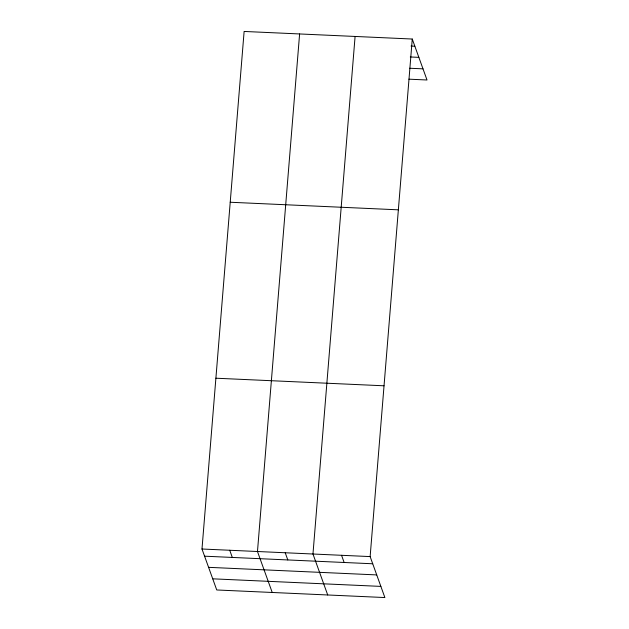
<?xml version="1.0" encoding="UTF-8"?>
<svg xmlns="http://www.w3.org/2000/svg" width="629" height="629" viewBox="0 0 629 629"><rect width="100%" height="100%" fill="white"/><g stroke="black" fill="none" stroke-linecap="round" stroke-linejoin="round"><path stroke-width="0.94" d="M412.262 39.029L370.135 556.586L384.877 597.55L216.738 589.971L201.988 549.007L244.123 31.45L412.262 39.029L427.012 79.993L408.905 79.175M299.608 33.95L257.473 551.507L272.223 592.471M355.094 36.451L312.967 554.007L327.709 594.971M411.036 46.043L414.849 46.216M410.289 56.972L418.859 57.357M409.66 68.246L422.995 68.844M230.214 202.247L398.361 209.827M215.896 378.21L384.036 385.797M201.988 549.007L370.135 556.586M204.574 556.185L372.722 563.773M208.592 567.334L376.732 574.914M212.72 578.822L380.867 586.401M341.547 555.297L344.134 562.483M285.22 552.757L287.807 559.944M229.734 550.257L232.321 557.436"/></g></svg>
